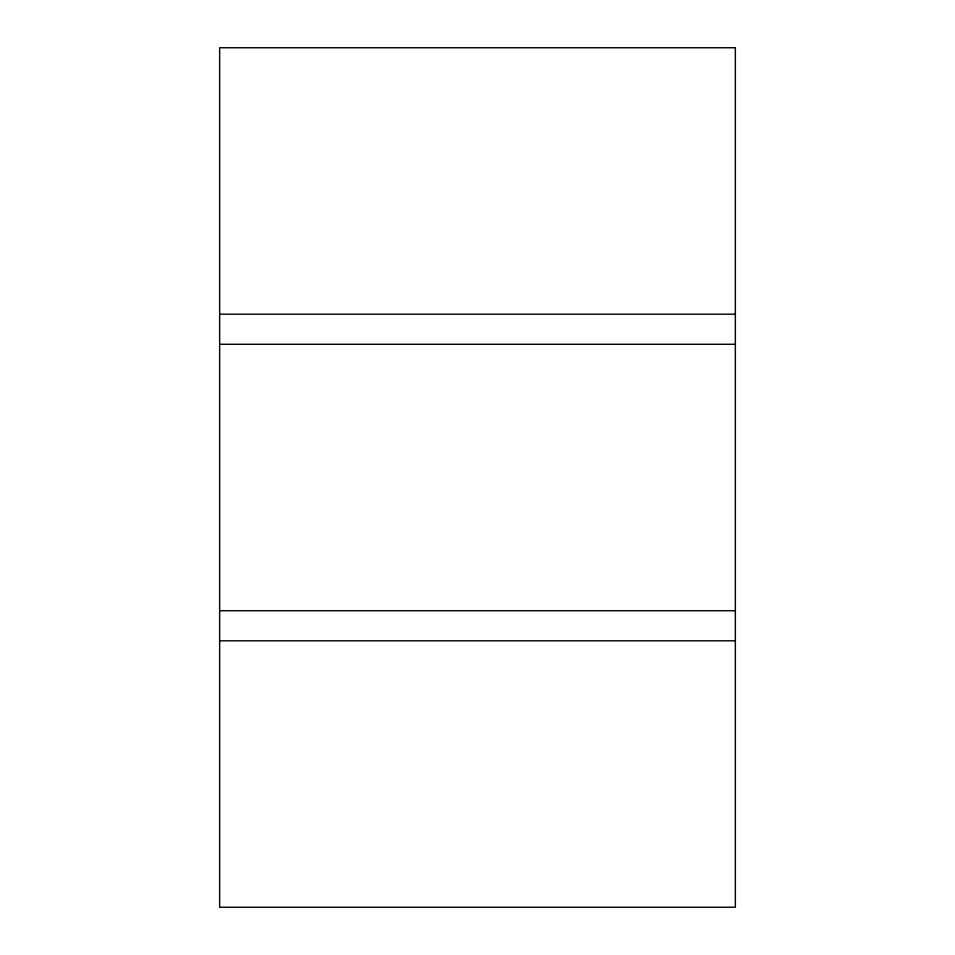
<?xml version="1.0" encoding="UTF-8"?>
<svg xmlns="http://www.w3.org/2000/svg" width="955" height="955" viewBox="0 0 955 955"><rect width="100%" height="100%" fill="white"/><g stroke="black" fill="none" stroke-linecap="round" stroke-linejoin="round"><path stroke-width="1.43" d="M219.65 314.195L735.35 314.195M219.65 344.277L735.35 344.277M219.65 610.723L735.35 610.723M219.65 640.805L735.35 640.805M735.35 47.75L219.65 47.75L219.65 907.25L735.35 907.25L735.35 47.75"/></g></svg>
